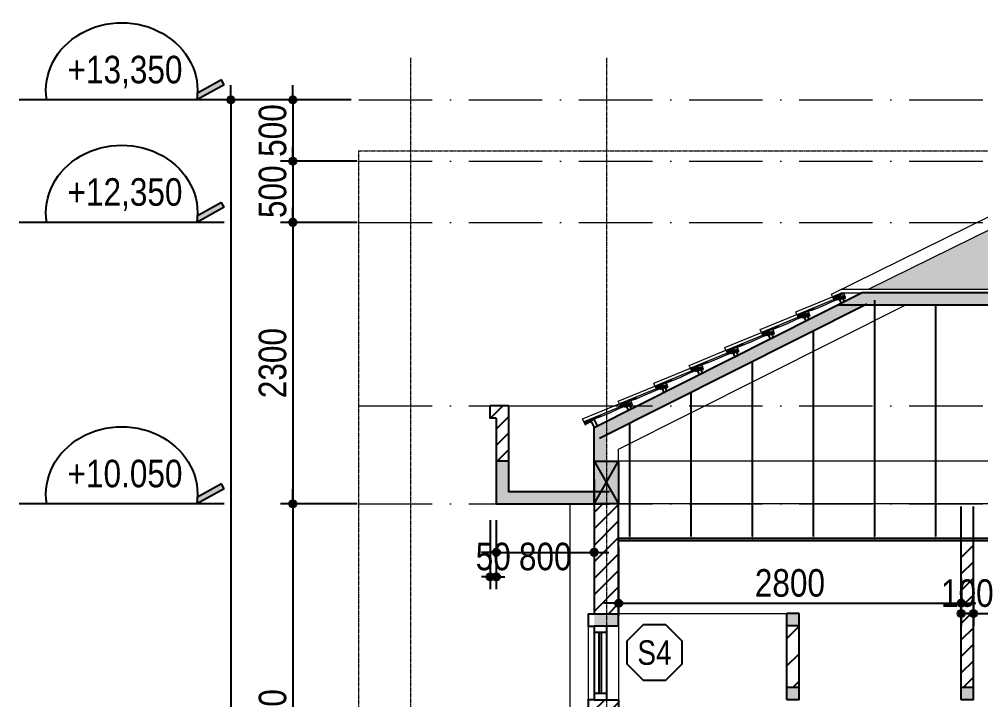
# Model space of a CAD drawing. Extents: x -79995 to 347433, y -157641 to 104789.
# Drawn here: x 33845 to 41705, y -86081 to -80522 of the extents above; entities that cross this region are included whole.
import ezdxf
from ezdxf.enums import TextEntityAlignment as Align

# ---------------------------------------------------------------- set-up
doc = ezdxf.new("R2010")
doc.units = 0
doc.linetypes.add('ACAD_ISO10W100', pattern=[18, 12, -3, 0, -3])
doc.layers.get('DEFPOINTS').update_dxf_attribs({"linetype": 'CONTINUOUS'})
for name, color, linetype in [('009', 251, 'CONTINUOUS'), ('daucat', 220, 'CONTINUOUS'), ('DIM', 1, 'CONTINUOUS'), ('DOOR', 20, 'CONTINUOUS'), ('HACH', 8, 'CONTINUOUS'), ('HATCHNGOI', 22, 'CONTINUOUS'), ('netthay', 2, 'CONTINUOUS'), ('TAGS', 60, 'CONTINUOUS'), ('TUONG', 131, 'CONTINUOUS')]:
    doc.layers.add(name, color=color, linetype=linetype)
doc.layers.add('NET-THAY', color=2, linetype='CONTINUOUS', lineweight=13)
doc.layers.add('TRUC', color=24, linetype='CONTINUOUS', lineweight=0)
doc.styles.add('HEL-CONDENSE', font='')
doc.styles.get("Standard").update_dxf_attribs({"font": '', "height": 25})
doc.styles.add('VNI-HELVE-CONDENSEN', font='')
doc.styles.get('HEL-CONDENSE').set_extended_font_data('VNI-Helve-Condense')
doc.styles.get('Standard').set_extended_font_data('VNI-Helve-Condense')
doc.styles.get('VNI-HELVE-CONDENSEN').set_extended_font_data('VNI-Helve-Condense')
doc.dimstyles.new('D100', dxfattribs={"dimtxt": 225, "dimasz": 1.2, "dimexe": 100, "dimexo": 0, "dimgap": 50, "dimtad": 1, "dimdec": 0, "dimzin": 13, "dimdsep": 46, "dimtxsty": 'HEL-CONDENSE', "dimblk": 'D50', "dimcen": 0, "dimclrd": 1, "dimclre": 1, "dimclrt": 7, "dimadec": 0, "dimazin": 0, "dimtfac": 1, "dimtdec": 0, "dimtmove": 0, "dimatfit": 3, "dimldrblk": 'D50', "dimfxl": 1, "dimtolj": 1, "dimtzin": 13, "dimarcsym": 0})
doc.dimstyles.get("Standard").update_dxf_attribs({"dimtxt": 0.18, "dimasz": 0.18, "dimexe": 0.18, "dimexo": 0.0625, "dimgap": 0.09, "dimtad": 0, "dimtih": 1, "dimtoh": 1, "dimdec": 4, "dimzin": 0, "dimdsep": 46, "dimtxsty": 'Standard', "dimcen": 0.09, "dimadec": 0, "dimazin": 0, "dimtfac": 1, "dimtdec": 4, "dimtofl": 0, "dimtmove": 0, "dimatfit": 3, "dimfxl": 1, "dimtolj": 1, "dimtzin": 0, "dimarcsym": 0})
pattern_1 = [(45, (-1260657.26, -300869.02), (-67.351921, 67.351921), [])]
pattern_2 = [(50, (-273694.05, -159675.198), (7.17260183, -0.62752135), [0.75, -8.25]), (355, (-273694.05, -159675.198), (-1.38751334, 7.52192134), [0.6, -6.6]), (100.4514, (-273693.452, -159675.25), (5.78509382, 6.89439542), [0.6374019, -7.01142112]), (46.1842, (-273694.05, -159673.198), (10.67241049, -1.65519014), [1.125, -12.375]), (96.6356, (-273693.161, -159673.336), (9.34662706, 9.7411787), [0.95610288, -10.51713]), (351.1842, (-273694.05, -159673.198), (9.34661945, 9.741186), [0.9, -9.9]), (21, (-273693.05, -159673.698), (5.96907052, -4.02618891), [0.75, -8.25]), (326, (-273693.05, -159673.698), (2.43315332, 7.25150045), [0.6, -6.6]), (71.4514, (-273692.5525, -159674.0334), (8.40222629, 3.22530497), [0.6374019, -7.01142112]), (37.5, (-273694.05, -159675.1978), (0.121598553, 3.328938538), [0, -6.52, 0, -6.7, 0, -6.625]), (7.5, (-273694.05, -159675.198), (2.630695374, 3.94411712), [0, -3.82, 0, -6.37, 0, -2.525]), (327.5, (-273696.28, -159675.1978), (5.338224362, -0.225548717), [0, -2.5, 0, -7.8, 0, -10.35]), (317.5, (-273697.28, -159675.198), (5.83186169, 1.00104982), [0, -3.25, 0, -5.18, 0, -7.35])]

# ---------------------------------------------------------------- blocks, each defined once
blk = doc.blocks.new('A$C281F37C7')
at = {"layer": 'NET-THAY'}
h = blk.add_hatch(dxfattribs=at)
h.set_pattern_fill('AR-CONC', color=8, style=0)
h.set_pattern_definition(pattern_2)
h.paths.add_polyline_path([(212.7, 140.4), (212.8, 140.6), (212.8, 140.9), (212.8, 141.2), (212.8, 142), (214, 142.8), (214.4, 143), (214.7, 143.2), (215.1, 143.3), (215.4, 143.4), (215.8, 143.4), (216.2, 143.3), (216.6, 143.3), (216.9, 143.2), (217.3, 143), (217.6, 142.8), (217.9, 142.6), (223, 136.8), (223.2, 136.6), (223.5, 136.4), (223.8, 136.2), (224.2, 136), (224.5, 135.9), (224.9, 135.8), (225.2, 135.8), (225.6, 135.8), (225.9, 135.8), (226.3, 135.9), (226.6, 136), (227, 136.2), (227.3, 136.4), (241, 146.5), (225.9, 166.9), (160.7, 118.8), (166.5, 111), (175.7, 117.8), (176.5, 118.4), (183.1, 115.9), (183.3, 115.8), (183.6, 115.8), (183.9, 115.8), (184.1, 115.9), (184.4, 116), (184.6, 116.2), (199.5, 128.9), (199.5, 129), (199.5, 129), (202.2, 131.3), (202.2, 131.3), (209.8, 137.8), (209.8, 137.8), (212.3, 140), (212.4, 140.1), (212.4, 140.1), (212.5, 140.2)])
h = blk.add_hatch(dxfattribs=at)
h.set_pattern_fill('AR-CONC', color=8, style=0)
h.set_pattern_definition(pattern_2)
h.paths.add_polyline_path([(135.5, 88.1), (166.5, 111), (160.7, 118.8), (6.9, 5.3), (18.4, -2), (75.7, 40.3)])
h = blk.add_hatch(dxfattribs=at)
h.set_pattern_fill('AR-CONC', color=8, style=0)
h.set_pattern_definition(pattern_2)
h.paths.add_polyline_path([(11.4, -7.2), (18.4, -2), (6.9, 5.3), (-112, -82.5), (-96.9, -102.9), (-89.3, -97.3), (-89, -97.1), (-88.7, -96.8), (-88.5, -96.5), (-88.3, -96.2), (-88.2, -95.9), (-88.1, -95.5), (-88, -95.2), (-87.2, -89.1), (-87.2, -88.8), (-87.1, -88.4), (-87, -88.1), (-86.8, -87.7), (-86.6, -87.4), (-86.4, -87.1), (-86.1, -86.9), (-85.8, -86.7), (-85.5, -86.5), (-85.1, -86.3), (-84.8, -86.2), (-84.4, -86.2), (-84.1, -86.1), (-83.7, -86.2), (-83.3, -86.2), (-77.8, -87.2), (-77.5, -87.2), (-77.1, -87.2), (-76.8, -87.2), (-76.4, -87.1), (-76.1, -87), (-75.8, -86.8), (-75.5, -86.6), (-75.2, -86.4), (-74.9, -86.1), (-74.7, -85.8), (-74.5, -85.5), (-74.4, -85.2), (-74.3, -84.8), (-74.2, -84.5), (-73.3, -78.6), (-73.2, -78.3), (-73.1, -77.9), (-73, -77.6), (-72.8, -77.3), (-72.6, -77), (-72.3, -76.7), (-72, -76.5), (-71.7, -76.3), (-71.4, -76.2), (-71.1, -76), (-70.7, -75.9), (-70.4, -75.9), (-70, -75.9), (-69.7, -75.9), (-63.8, -76.8), (-63.4, -76.8), (-63.1, -76.8), (-62.7, -76.8), (-62.3, -76.7), (-62, -76.6), (-61.7, -76.4), (-61.4, -76.2), (-61.1, -75.9), (-60.8, -75.7), (-60.6, -75.4), (-60.4, -75), (-60.3, -74.7), (-60.2, -74.3), (-60.1, -74), (-60.1, -73.6), (-60.1, -73.2), (-60.2, -72.9), (-60.9, -70.2), (-61, -69.5), (-61.1, -68.8), (-61.2, -68.1), (-61.2, -67.4), (-61.2, -66.7), (-61.2, -66), (-61.1, -65.3), (-60.9, -64.6), (-60.8, -63.9), (-60.6, -63.2), (-60.3, -62.5), (-60.1, -61.9), (-59.7, -61.3), (-59.4, -60.6), (-59, -60), (-57.7, -58.4), (-57.2, -57.9), (-56.6, -57.4), (-56.1, -57), (-50.4, -52.8), (-50.1, -52.5), (-49.8, -52.3), (-49.6, -51.9), (-49.4, -51.6), (-49.3, -51.2), (-49.2, -50.8), (-49, -49.1), (-48.9, -48.7), (-48.7, -48.3), (-48.6, -48), (-48.3, -47.7), (-48.1, -47.4), (-47.8, -47.1), (-34.7, -37.5)])
blk.add_line((217.4, 178.4), (225.9, 166.9), dxfattribs=at)
blk.add_lwpolyline([(-74.9, -86.1), (-74.7, -85.8), (-74.5, -85.5), (-74.4, -85.2), (-74.3, -84.8), (-74.2, -84.5), (-73.3, -78.6), (-73.2, -78.3), (-73.1, -77.9), (-73, -77.6), (-72.8, -77.3), (-72.6, -77), (-72.3, -76.7), (-72, -76.5), (-71.7, -76.3), (-71.4, -76.2), (-71.1, -76), (-70.7, -75.9), (-70.4, -75.9), (-70, -75.9), (-69.7, -75.9), (-63.8, -76.8), (-63.4, -76.8), (-63.1, -76.8), (-62.7, -76.8), (-62.3, -76.7), (-62, -76.6), (-61.7, -76.4), (-61.4, -76.2), (-61.1, -75.9), (-60.8, -75.7), (-60.6, -75.4), (-60.4, -75), (-60.3, -74.7), (-60.2, -74.3), (-60.1, -74), (-60.1, -73.6), (-60.1, -73.2), (-60.2, -72.9), (-60.9, -70.2), (-61, -69.5), (-61.1, -68.8), (-61.2, -68.1), (-61.2, -67.4), (-61.2, -66.7), (-61.2, -66), (-61.1, -65.3), (-60.9, -64.6), (-60.8, -63.9), (-60.6, -63.2), (-60.3, -62.5), (-60.1, -61.9), (-59.7, -61.3), (-59.4, -60.6), (-59, -60), (-57.7, -58.4), (-57.2, -57.9), (-56.6, -57.4), (-56.1, -57), (-50.4, -52.8), (-50.1, -52.5), (-49.8, -52.3), (-49.6, -51.9), (-49.4, -51.6), (-49.3, -51.2), (-49.2, -50.8), (-49, -49.1), (-48.9, -48.7), (-48.7, -48.3), (-48.6, -48), (-48.3, -47.7), (-48.1, -47.4), (-47.8, -47.1), (-34.7, -37.5), (11.4, -7.2), (75.7, 40.3), (135.5, 88.1), (175.7, 117.8), (176.5, 118.4), (183.1, 115.9), (183.3, 115.8), (183.6, 115.8), (183.9, 115.8), (184.1, 115.9), (184.4, 116), (184.6, 116.2), (212.3, 140), (212.5, 140.2), (212.7, 140.4), (212.8, 140.6), (212.8, 140.9), (212.8, 141.2), (212.8, 142), (214, 142.8), (214.4, 143), (214.7, 143.2), (215.1, 143.3), (215.4, 143.4), (215.8, 143.4), (216.2, 143.3), (216.6, 143.3), (216.9, 143.2), (217.3, 143), (217.6, 142.8), (217.9, 142.6), (223, 136.8), (223.2, 136.6), (223.5, 136.4), (223.8, 136.2), (224.2, 136), (224.5, 135.9), (224.9, 135.8), (225.2, 135.8), (225.6, 135.8), (225.9, 135.8), (226.3, 135.9), (226.6, 136), (227, 136.2), (227.3, 136.4), (241, 146.5), (225.9, 166.9), (-112, -82.5), (-96.9, -102.9), (-89.3, -97.3), (-89, -97.1), (-88.7, -96.8), (-88.5, -96.5), (-88.3, -96.2), (-88.2, -95.9), (-88.1, -95.5), (-88, -95.2), (-87.2, -89.1), (-87.2, -88.8), (-87.1, -88.4), (-87, -88.1), (-86.8, -87.7), (-86.6, -87.4), (-86.4, -87.1), (-86.1, -86.9), (-85.8, -86.7), (-85.5, -86.5), (-85.1, -86.3), (-84.8, -86.2), (-84.4, -86.2), (-84.1, -86.1), (-83.7, -86.2), (-83.3, -86.2), (-77.8, -87.2), (-77.5, -87.2), (-77.1, -87.2), (-76.8, -87.2), (-76.4, -87.1), (-76.1, -87), (-75.8, -86.8), (-75.5, -86.6), (-75.2, -86.4)], close=True, dxfattribs=at)
blk.add_lwpolyline([(-112, -82.5), (-127.1, -62.1), (133.6, 130.4)], dxfattribs=at)
blk = doc.blocks.new('D50')
at = {"layer": 'DIM'}
blk.add_hatch(color=256, dxfattribs=at).paths.add_polyline_path([(25, 0, 1), (-25, 0, 1)])
blk.add_line((25, 0), (100, 0), dxfattribs=at)
blk.add_circle((0, 0), 25, dxfattribs=at)
blk = doc.blocks.new('*D1051')
at = {"layer": 'DEFPOINTS', "color": 0, "transparency": 16777216}
for p in [(36606.6, -81680.7), (36082.1, -82180.7), (36606.6, -82180.7)]:
    blk.add_point(p, dxfattribs=at)
at = {"layer": 'DIM', "color": 1, "lineweight": -2, "transparency": 16777216}
for p, q in [((36606.6, -81680.7), (35982.1, -81680.7)), ((36082.1, -81681.9), (36082.1, -82179.5)), ((36606.6, -82180.7), (35982.1, -82180.7))]:
    blk.add_line(p, q, dxfattribs=at)
at = {"layer": 'DIM', "color": 1, "lineweight": -2, "transparency": 16777216, "xscale": 1.199999999999999, "yscale": 1.199999999999999, "zscale": 1.199999999999999}
for p, rotation in [((36082.1, -81680.7), 90), ((36082.1, -82180.7), 270)]:
    blk.add_blockref('D50', p, dxfattribs=dict(at, rotation=rotation))
at = {"layer": 'DIM', "color": 7, "transparency": 16777216, "insert": (35917.2, -81930.7), "char_height": 225, "attachment_point": 5, "rotation": 90, "style": 'HEL-CONDENSE'}
blk.add_mtext('\\A1;500', dxfattribs=at)
blk = doc.blocks.new('*D1052')
at = {"layer": 'DEFPOINTS', "color": 0, "transparency": 16777216}
for p in [(36606.6, -82180.7), (36082.1, -84480.7), (36606.6, -84480.7)]:
    blk.add_point(p, dxfattribs=at)
at = {"layer": 'DIM', "color": 1, "lineweight": -2, "transparency": 16777216}
for p, q in [((36606.6, -82180.7), (35982.1, -82180.7)), ((36082.1, -82181.9), (36082.1, -84479.5)), ((36606.6, -84480.7), (35982.1, -84480.7))]:
    blk.add_line(p, q, dxfattribs=at)
at = {"layer": 'DIM', "color": 1, "lineweight": -2, "transparency": 16777216, "xscale": 1.199999999999999, "yscale": 1.199999999999999, "zscale": 1.199999999999999}
for p, rotation in [((36082.1, -82180.7), 90), ((36082.1, -84480.7), 270)]:
    blk.add_blockref('D50', p, dxfattribs=dict(at, rotation=rotation))
at = {"layer": 'DIM', "color": 7, "transparency": 16777216, "insert": (35917.2, -83330.7), "char_height": 225, "attachment_point": 5, "rotation": 90, "style": 'HEL-CONDENSE'}
blk.add_mtext('\\A1;2300', dxfattribs=at)
blk = doc.blocks.new('*D1053')
at = {"layer": 'DEFPOINTS', "color": 0, "transparency": 16777216}
for p in [(36606.6, -84480.7), (36082.1, -88080.7), (36606.6, -88080.7)]:
    blk.add_point(p, dxfattribs=at)
at = {"layer": 'DIM', "color": 1, "lineweight": -2, "transparency": 16777216}
for p, q in [((36606.6, -84480.7), (35982.1, -84480.7)), ((36082.1, -84481.9), (36082.1, -88079.5)), ((36606.6, -88080.7), (35982.1, -88080.7))]:
    blk.add_line(p, q, dxfattribs=at)
at = {"layer": 'DIM', "color": 1, "lineweight": -2, "transparency": 16777216, "xscale": 1.199999999999999, "yscale": 1.199999999999999, "zscale": 1.199999999999999}
for p, rotation in [((36082.1, -84480.7), 90), ((36082.1, -88080.7), 270)]:
    blk.add_blockref('D50', p, dxfattribs=dict(at, rotation=rotation))
at = {"layer": 'DIM', "color": 7, "transparency": 16777216, "insert": (35917.2, -86280.7), "char_height": 225, "attachment_point": 5, "rotation": 90, "style": 'HEL-CONDENSE'}
blk.add_mtext('\\A1;3600', dxfattribs=at)
blk = doc.blocks.new('*D1057')
at = {"layer": 'DEFPOINTS', "color": 0, "transparency": 16777216}
for p in [(35982.1, -81180.7), (35575.1, -94530.7), (35982.1, -94530.7)]:
    blk.add_point(p, dxfattribs=at)
at = {"layer": 'DIM', "color": 1, "lineweight": -2, "transparency": 16777216}
for p, q in [((35982.1, -81180.7), (35475.1, -81180.7)), ((35575.1, -81181.9), (35575.1, -94529.5)), ((35982.1, -94530.7), (35475.1, -94530.7))]:
    blk.add_line(p, q, dxfattribs=at)
at = {"layer": 'DIM', "color": 1, "lineweight": -2, "transparency": 16777216, "xscale": 1.199999999999999, "yscale": 1.199999999999999, "zscale": 1.199999999999999}
for p, rotation in [((35575.1, -81180.7), 90), ((35575.1, -94530.7), 270)]:
    blk.add_blockref('D50', p, dxfattribs=dict(at, rotation=rotation))
at = {"layer": 'DIM', "color": 7, "transparency": 16777216, "insert": (35410.2, -87686.9), "char_height": 225, "attachment_point": 5, "rotation": 90, "style": 'HEL-CONDENSE'}
blk.add_mtext('\\A1;13350', dxfattribs=at)
blk = doc.blocks.new('CAODO')
at = {"layer": 'TAGS', "linetype": 'Continuous'}
h = blk.add_hatch(color=256, dxfattribs=at)
edge = h.paths.add_edge_path()
edge.add_line((-906.9, 181.5), (-931, 137.7))
edge.add_line((-931, 137.7), (-681, 0))
edge.add_ellipse((0, 87.1), major_axis=(688, 0), ratio=0.890858, start_angle=182.47792, end_angle=188.16658, ccw=False)
edge.add_line((-687.4, 60.6), (-906.9, 181.5))
for p, q in [((-931, 137.7), (-906.9, 181.5)), ((-906.9, 181.5), (-687.4, 60.6)), ((-931, 137.7), (-681, 0)), ((-931, 0), (931, 0))]:
    blk.add_line(p, q, dxfattribs=at)
blk.add_ellipse((0, 87.1), major_axis=(688, 0), ratio=0.890858, start_param=-0.142534, end_param=3.284126, dxfattribs=at)
at = {"layer": 'TAGS', "linetype": 'Continuous', "style": 'VNI-HELVE-CONDENSEN'}
blk.add_attdef('0.000', text='', height=250, dxfattribs=at).set_placement((0.2, 232.3), align=Align.MIDDLE_CENTER)
blk = doc.blocks.new('*D1058')
at = {"layer": 'DEFPOINTS', "color": 0, "transparency": 16777216}
for p in [(36559.5, -81180.7), (36082.1, -81680.7), (36559.5, -81680.7)]:
    blk.add_point(p, dxfattribs=at)
at = {"layer": 'DIM', "color": 1, "lineweight": -2, "transparency": 16777216}
for p, q in [((36559.5, -81180.7), (35982.1, -81180.7)), ((36082.1, -81181.9), (36082.1, -81679.5)), ((36559.5, -81680.7), (35982.1, -81680.7))]:
    blk.add_line(p, q, dxfattribs=at)
at = {"layer": 'DIM', "color": 1, "lineweight": -2, "transparency": 16777216, "xscale": 1.199999999999999, "yscale": 1.199999999999999, "zscale": 1.199999999999999}
for p, rotation in [((36082.1, -81180.7), 90), ((36082.1, -81680.7), 270)]:
    blk.add_blockref('D50', p, dxfattribs=dict(at, rotation=rotation))
at = {"layer": 'DIM', "color": 7, "transparency": 16777216, "insert": (35917.2, -81430.7), "char_height": 225, "attachment_point": 5, "rotation": 90, "style": 'HEL-CONDENSE'}
blk.add_mtext('\\A1;500', dxfattribs=at)
blk = doc.blocks.new('KH-CUADI')
at = {"layer": 'TAGS'}
blk.add_lwpolyline([(-124, 300), (-300, 124), (-300, -124), (-124, -300), (124, -300), (300, -124), (300, 124), (124, 300)], close=True, dxfattribs=at)
at = {"layer": 'TAGS', "style": 'VNI-HELVE-CONDENSEN'}
blk.add_attdef('D', text='', height=300, dxfattribs=at).set_placement((0, 0), align=Align.MIDDLE)
blk = doc.blocks.new('*D1081')
at = {"layer": 'DEFPOINTS', "color": 0, "linetype": 'Continuous', "transparency": 16777216}
for p in [(37745, -84613.7), (38545, -84704.7), (38545, -84876.7)]:
    blk.add_point(p, dxfattribs=at)
at = {"layer": 'DIM', "color": 1, "linetype": 'Continuous', "lineweight": -2, "transparency": 16777216}
for p, q in [((37745, -84613.7), (37745, -84976.7)), ((38545, -84704.7), (38545, -84976.7)), ((37746.2, -84876.7), (38543.8, -84876.7))]:
    blk.add_line(p, q, dxfattribs=at)
at = {"layer": 'DIM', "color": 1, "linetype": 'Continuous', "lineweight": -2, "transparency": 16777216, "xscale": 1.199999999999999, "yscale": 1.199999999999999, "zscale": 1.199999999999999, "rotation": 180}
blk.add_blockref('D50', (37745, -84876.7), dxfattribs=at)
at = {"layer": 'DIM', "color": 1, "linetype": 'Continuous', "lineweight": -2, "transparency": 16777216, "xscale": 1.199999999999999, "yscale": 1.199999999999999, "zscale": 1.199999999999999}
blk.add_blockref('D50', (38545, -84876.7), dxfattribs=at)
at = {"layer": 'DIM', "color": 7, "linetype": 'Continuous', "transparency": 16777216, "insert": (38145, -84911.8), "char_height": 225, "attachment_point": 5, "style": 'HEL-CONDENSE'}
blk.add_mtext('\\A1;800', dxfattribs=at)
blk = doc.blocks.new('*D1082')
at = {"layer": 'DEFPOINTS', "color": 0, "linetype": 'Continuous', "transparency": 16777216}
for p in [(38745, -84828.3), (41545, -85084), (41545, -85292.5)]:
    blk.add_point(p, dxfattribs=at)
at = {"layer": 'DIM', "color": 1, "linetype": 'Continuous', "lineweight": -2, "transparency": 16777216}
for p, q in [((38745, -84828.3), (38745, -85392.5)), ((41545, -85084), (41545, -85392.5)), ((38746.2, -85292.5), (41543.8, -85292.5))]:
    blk.add_line(p, q, dxfattribs=at)
at = {"layer": 'DIM', "color": 1, "linetype": 'Continuous', "lineweight": -2, "transparency": 16777216, "xscale": 1.199999999999999, "yscale": 1.199999999999999, "zscale": 1.199999999999999, "rotation": 180}
blk.add_blockref('D50', (38745, -85292.5), dxfattribs=at)
at = {"layer": 'DIM', "color": 1, "linetype": 'Continuous', "lineweight": -2, "transparency": 16777216, "xscale": 1.199999999999999, "yscale": 1.199999999999999, "zscale": 1.199999999999999}
blk.add_blockref('D50', (41545, -85292.5), dxfattribs=at)
at = {"layer": 'DIM', "color": 7, "linetype": 'Continuous', "transparency": 16777216, "insert": (40145, -85127.6), "char_height": 225, "attachment_point": 5, "style": 'HEL-CONDENSE'}
blk.add_mtext('\\A1;2800', dxfattribs=at)
blk = doc.blocks.new('*D1083')
at = {"layer": 'DEFPOINTS', "color": 0, "linetype": 'Continuous', "transparency": 16777216}
for p in [(37695, -84613.6), (37745, -84613.7), (37745, -85076.7)]:
    blk.add_point(p, dxfattribs=at)
at = {"layer": 'DIM', "color": 1, "linetype": 'Continuous', "lineweight": -2, "transparency": 16777216}
for p, q in [((37695, -84613.6), (37695, -85176.7)), ((37745, -84613.7), (37745, -85176.7)), ((37693.8, -85076.7), (37692.6, -85076.7)), ((37695, -85076.7), (37745, -85076.7)), ((37746.2, -85076.7), (37747.4, -85076.7))]:
    blk.add_line(p, q, dxfattribs=at)
at = {"layer": 'DIM', "color": 1, "linetype": 'Continuous', "lineweight": -2, "transparency": 16777216, "xscale": 1.199999999999999, "yscale": 1.199999999999999, "zscale": 1.199999999999999, "rotation": 180}
blk.add_blockref('D50', (37745, -85076.7), dxfattribs=at)
at = {"layer": 'DIM', "color": 1, "linetype": 'Continuous', "lineweight": -2, "transparency": 16777216, "xscale": 1.199999999999999, "yscale": 1.199999999999999, "zscale": 1.199999999999999}
blk.add_blockref('D50', (37695, -85076.7), dxfattribs=at)
at = {"layer": 'DIM', "color": 7, "linetype": 'Continuous', "transparency": 16777216, "insert": (37720, -84911.8), "char_height": 225, "attachment_point": 5, "style": 'HEL-CONDENSE'}
blk.add_mtext('\\A1;50', dxfattribs=at)
blk = doc.blocks.new('*D1088')
at = {"layer": 'DEFPOINTS', "color": 0, "linetype": 'Continuous', "transparency": 16777216}
for p in [(41545, -85222.3), (41645, -85222.3), (41645, -85375.9)]:
    blk.add_point(p, dxfattribs=at)
at = {"layer": 'DIM', "color": 1, "linetype": 'Continuous', "lineweight": -2, "transparency": 16777216}
for p, q in [((41545, -85222.3), (41545, -85475.9)), ((41645, -85222.3), (41645, -85475.9)), ((41543.8, -85375.9), (41542.6, -85375.9)), ((41545, -85375.9), (41645, -85375.9)), ((41646.2, -85375.9), (41647.4, -85375.9))]:
    blk.add_line(p, q, dxfattribs=at)
at = {"layer": 'DIM', "color": 1, "linetype": 'Continuous', "lineweight": -2, "transparency": 16777216, "xscale": 1.199999999999999, "yscale": 1.199999999999999, "zscale": 1.199999999999999}
blk.add_blockref('D50', (41545, -85375.9), dxfattribs=at)
at = {"layer": 'DIM', "color": 1, "linetype": 'Continuous', "lineweight": -2, "transparency": 16777216, "xscale": 1.199999999999999, "yscale": 1.199999999999999, "zscale": 1.199999999999999, "rotation": 180}
blk.add_blockref('D50', (41645, -85375.9), dxfattribs=at)
at = {"layer": 'DIM', "color": 7, "linetype": 'Continuous', "transparency": 16777216, "insert": (41595, -85211), "char_height": 225, "attachment_point": 5, "style": 'HEL-CONDENSE'}
blk.add_mtext('\\A1;100', dxfattribs=at)
blk = doc.blocks.new('*D1089')
at = {"layer": 'DEFPOINTS', "color": 0, "linetype": 'Continuous', "transparency": 16777216}
for p in [(41645, -85222.3), (42745, -85375.9), (42745, -85533.7)]:
    blk.add_point(p, dxfattribs=at)
at = {"layer": 'DIM', "color": 1, "linetype": 'Continuous', "lineweight": -2, "transparency": 16777216}
for p, q in [((41645, -85222.3), (41645, -85475.9)), ((42745, -85533.7), (42745, -85275.9)), ((41646.2, -85375.9), (42743.8, -85375.9))]:
    blk.add_line(p, q, dxfattribs=at)
at = {"layer": 'DIM', "color": 1, "linetype": 'Continuous', "lineweight": -2, "transparency": 16777216, "xscale": 1.199999999999999, "yscale": 1.199999999999999, "zscale": 1.199999999999999, "rotation": 180}
blk.add_blockref('D50', (41645, -85375.9), dxfattribs=at)
at = {"layer": 'DIM', "color": 1, "linetype": 'Continuous', "lineweight": -2, "transparency": 16777216, "xscale": 1.199999999999999, "yscale": 1.199999999999999, "zscale": 1.199999999999999}
blk.add_blockref('D50', (42745, -85375.9), dxfattribs=at)
at = {"layer": 'DIM', "color": 7, "linetype": 'Continuous', "transparency": 16777216, "insert": (42195, -85211), "char_height": 225, "attachment_point": 5, "style": 'HEL-CONDENSE'}
blk.add_mtext('\\A1;1100', dxfattribs=at)

msp = doc.modelspace()

# ---------------------------------------------------------------- hatches: boundary and pattern name
at = {"layer": '009'}
h = msp.add_hatch(dxfattribs=at)
h.set_pattern_fill('ANSI31', color=256, scale=30, style=0)
h.set_pattern_definition(pattern_1)
h.paths.add_polyline_path([(37844.966, -83680.733), (37694.966, -83680.733), (37694.966, -83780.733), (37744.966, -83780.733), (37744.966, -84130.733), (37844.966, -84130.733)])
h = msp.add_hatch(dxfattribs=at)
h.set_pattern_fill('ANSI31', color=256, scale=30, style=0)
h.set_pattern_definition(pattern_1)
h.paths.add_polyline_path([(38644.966, -84480.733), (38544.966, -84480.733), (38544.966, -85380.733), (38644.966, -85380.733)])
h.paths.add_polyline_path([(38744.966, -84480.733), (38644.966, -84480.733), (38644.966, -85380.733), (38744.966, -85380.733)])
h = msp.add_hatch(dxfattribs=at)
h.set_pattern_fill('ANSI31', color=256, scale=30, style=0)
h.set_pattern_definition(pattern_1)
h.paths.add_polyline_path([(44644.966, -84780.733), (44544.966, -84780.733), (44544.966, -87880.733), (44644.966, -87880.733)])
h.paths.add_polyline_path([(44644.966, -88255.733), (44544.966, -88430.733), (44544.966, -91480.733), (44644.966, -91480.733)])
h.paths.add_polyline_path([(41644.966, -88180.733), (41544.966, -88180.733), (41544.966, -89580.733), (41644.966, -89580.733)])
h.paths.add_polyline_path([(38644.966, -89680.733), (38544.966, -89680.733), (38494.966, -89680.733), (38494.966, -89780.733), (38544.966, -89780.733), (38544.966, -91680.733), (38644.966, -91680.733)])
h.paths.add_polyline_path([(38744.966, -89680.733), (38644.966, -89680.733), (38644.966, -91680.733), (38744.966, -91680.733), (38744.966, -90320.733)])
h.paths.add_polyline_path([(38644.966, -88255.733), (38544.966, -88430.733), (38544.966, -88980.733), (38644.966, -88980.733)])
h.paths.add_polyline_path([(38744.966, -88430.733), (38644.966, -88255.733), (38644.966, -88980.733), (38744.966, -88980.733)])
h.paths.add_polyline_path([(38644.966, -86080.733), (38544.966, -86080.733), (38494.966, -86080.733), (38494.966, -86180.733), (38544.966, -86180.733), (38544.966, -88080.733), (38644.966, -88080.733)])
h.paths.add_polyline_path([(38744.966, -86080.733), (38644.966, -86080.733), (38644.966, -88080.733), (38744.966, -88080.733)])
h.paths.add_polyline_path([(41644.966, -84780.733), (41544.966, -84780.733), (41544.966, -85980.733), (41644.966, -85980.733)])
h.paths.add_polyline_path([(44329.616, -84797.718), (44860.316, -84797.718), (44860.316, -85140.018), (44329.616, -85140.018)], flags=9)
h.paths.add_polyline_path([(44123.916, -85039.806), (44666.016, -85039.806), (44666.016, -85382.106), (44123.916, -85382.106)], flags=9)
h.paths.add_polyline_path([(44175.116, -89158.062), (44714.816, -89158.062), (44714.816, -89500.362), (44175.116, -89500.362)], flags=9)
h.paths.add_polyline_path([(41329.616, -85039.806), (41860.316, -85039.806), (41860.316, -85382.106), (41329.616, -85382.106)], flags=9)
h = msp.add_hatch(dxfattribs=at)
h.set_pattern_fill('ANSI31', color=256, scale=50, style=0)
h.set_pattern_definition([(45, (-1260657.26, -300869.02), (-112.253202, 112.253202), [])])
h.paths.add_polyline_path([(40219.966, -85475.856), (40119.966, -85475.856), (40119.966, -85980.733), (40219.966, -85980.733)])
at = {"layer": 'HATCHNGOI'}
h = msp.add_hatch(dxfattribs=at)
h.set_pattern_fill('AR-RSHKE', color=34, scale=15, angle=180, style=0)
h.set_pattern_definition([(180, (-997771.1, 269603.17), (-382.5, -180), [90, -75, 105, -45, 135, -60]), (180, (-997861.1, 269595.67), (-382.5, -180), [75, -285, 60, -90]), (180, (-998041.1, 269614.42), (-382.5, -180), [45, -465]), (270, (-997771.1, 269603.17), (127.5, -180), [172.5, -547.5]), (270, (-997861.1, 269603.17), (127.5, -180), [168.75, -551.25]), (270, (-997936.1, 269603.17), (127.5, -180), [157.5, -562.5]), (270, (-998041.1, 269614.42), (127.5, -180), [172.5, -547.5]), (270, (-998086.1, 269614.42), (127.5, -180), [172.5, -547.5]), (270, (-998221.1, 269603.17), (127.5, -180), [165, -555])])
h.paths.add_polyline_path([(42644.966, -82180.733), (41902.762, -82180.733), (40790.94, -82727.606), (42644.966, -82727.606)])
h.paths.add_polyline_path([(42644.966, -81815.665), (41902.762, -82180.733), (42644.966, -82180.733)])
h.paths.add_polyline_path([(44644.966, -81801.536), (44399.368, -81680.733), (42919.289, -81680.733), (42644.966, -81815.665), (42644.966, -82180.733), (44644.966, -82180.733)])
h.paths.add_polyline_path([(43659.329, -81316.729), (42919.289, -81680.733), (44399.368, -81680.733)])
h.paths.add_polyline_path([(44644.966, -82180.733), (42644.966, -82180.733), (42644.966, -82727.606), (44644.966, -82727.606)])
h.paths.add_polyline_path([(44644.966, -81801.536), (44644.966, -82180.733), (45415.895, -82180.733)])
h.paths.add_polyline_path([(48644.966, -82280.733), (45619.2, -82280.733), (45415.895, -82180.733), (44644.966, -82180.733), (44644.966, -82727.606), (48644.966, -82727.606)])
h.paths.add_polyline_path([(49610.89, -82280.733), (48644.966, -82280.733), (48644.966, -82727.606), (50500.276, -82727.606)])
at = {"layer": 'NET-THAY'}
h = msp.add_hatch(dxfattribs=at)
h.set_pattern_fill('AR-CONC', color=8, angle=-14.0771722, style=0)
h.set_pattern_definition([(35.9228278, (-263690.3953, -171046.022), (6.80457029, -2.35325798), [0.75, -8.25]), (340.9228278, (-263690.395, -171046.022), (0.48370129, 7.6335134), [0.6, -6.6]), (86.3742278, (-263689.828, -171046.218), (7.28827564, 5.2802497), [0.6374019, -7.01142112]), (32.107028, (-263689.909, -171044.082), (9.94931778, -4.20131832), [1.125, -12.375]), (82.558428, (-263689.08, -171044.432), (11.4352715, 7.1752746), [0.95610288, -10.51713]), (337.107028, (-263689.909, -171044.082), (11.4352659, 7.1752835), [0.9, -9.9]), (6.9228278, (-263689.0605, -171044.81), (4.81052917, -5.35712694), [0.75, -8.25]), (311.9228278, (-263689.0605, -171044.81), (4.12385541, 6.44191822), [0.6, -6.6]), (57.3742278, (-263688.6596, -171045.257), (8.93438536, 1.0847843), [0.6374019, -7.01142112]), (23.4228278, (-263690.3953, -171046.022), (0.927639804, 3.199390941), [0, -6.52, 0, -6.7, 0, -6.625]), (353.4228278, (-263690.3953, -171046.022), (3.511014947, 3.18581105), [0, -3.82, 0, -6.37, 0, -2.525]), (313.4228278, (-263692.5583, -171045.4796), (5.12305225, -1.517183968), [0, -2.5, 0, -7.8, 0, -10.35]), (303.4228278, (-263693.5283, -171045.2363), (5.900208975, -0.447488114), [0, -3.25, 0, -5.18, 0, -7.35])])
h.paths.add_polyline_path([(40597.927, -82757.606), (40569.586, -82757.606), (40493.196, -82789.026), (40502.858, -82812.517), (40511.672, -82808.892), (40511.997, -82808.736), (40512.303, -82808.544), (40512.586, -82808.319), (40512.842, -82808.063), (40513.066, -82807.78), (40513.258, -82807.474), (40513.414, -82807.148), (40515.633, -82801.466), (40515.768, -82801.124), (40515.94, -82800.8), (40516.149, -82800.498), (40516.391, -82800.222), (40516.663, -82799.976), (40516.961, -82799.762), (40517.282, -82799.583), (40517.621, -82799.443), (40517.974, -82799.342), (40518.337, -82799.283), (40518.703, -82799.265), (40519.07, -82799.29), (40519.431, -82799.356), (40519.782, -82799.463), (40520.118, -82799.61), (40525.208, -82801.87), (40525.546, -82801.991), (40525.897, -82802.073), (40526.254, -82802.115), (40526.613, -82802.116), (40526.971, -82802.078), (40527.322, -82801.999), (40527.662, -82801.882), (40527.987, -82801.727), (40528.292, -82801.537), (40528.574, -82801.314), (40528.829, -82801.06), (40529.054, -82800.78), (40529.246, -82800.476), (40529.403, -82800.152), (40531.692, -82794.664), (40531.848, -82794.341), (40532.04, -82794.038), (40532.264, -82793.758), (40532.519, -82793.505), (40532.8, -82793.282), (40533.104, -82793.091), (40533.428, -82792.936), (40533.767, -82792.819), (40534.117, -82792.74), (40534.474, -82792.7), (40534.833, -82792.701), (40535.189, -82792.742), (40535.539, -82792.823), (40535.877, -82792.943), (40541.365, -82795.232), (40541.713, -82795.355), (40542.073, -82795.436), (40542.439, -82795.475), (40542.808, -82795.472), (40543.174, -82795.427), (40543.533, -82795.339), (40543.879, -82795.211), (40544.208, -82795.044), (40544.515, -82794.841), (40544.797, -82794.603), (40545.05, -82794.334), (40545.27, -82794.038), (40545.455, -82793.719), (40545.602, -82793.38), (40545.708, -82793.027), (40545.774, -82792.664), (40545.797, -82792.296), (40545.812, -82789.558), (40545.835, -82788.848), (40545.899, -82788.14), (40546.002, -82787.437), (40546.144, -82786.741), (40546.324, -82786.053), (40546.543, -82785.377), (40546.8, -82784.714), (40547.093, -82784.067), (40547.422, -82783.437), (40547.785, -82782.826), (40548.182, -82782.237), (40548.612, -82781.671), (40549.072, -82781.13), (40549.562, -82780.615), (40550.08, -82780.128), (40551.786, -82778.853), (40552.399, -82778.494), (40553.031, -82778.169), (40553.681, -82777.881), (40560.191, -82775.203), (40560.544, -82775.03), (40560.871, -82774.813), (40561.166, -82774.555), (40561.426, -82774.26), (40561.645, -82773.935), (40561.819, -82773.583), (40562.496, -82771.961), (40562.67, -82771.61), (40562.889, -82771.284), (40563.148, -82770.99), (40563.444, -82770.732), (40563.771, -82770.514), (40564.123, -82770.342), (40579.195, -82764.142)])
at = {"layer": 'TUONG'}
h = msp.add_hatch(color=4, dxfattribs=at)
h.paths.add_polyline_path([(40952.683, -82757.606), (40729.948, -82757.606), (38892.701, -83680.733), (39115.435, -83680.733)])
h.paths.add_polyline_path([(39115.435, -83680.733), (38669.966, -83904.56), (38669.966, -83792.646), (38892.701, -83680.733)])
h.paths.add_polyline_path([(38644.966, -84130.733), (38644.966, -83917.121), (38669.966, -83904.56), (38669.966, -83792.646), (38544.966, -83855.453), (38544.966, -84130.733)])
h = msp.add_hatch(color=4, dxfattribs=at)
h.paths.add_polyline_path([(42644.966, -82757.606), (40729.948, -82757.606), (40530.924, -82857.606), (42644.966, -82857.606)])
h.paths.add_polyline_path([(44644.966, -82757.606), (42644.966, -82757.606), (42644.966, -82857.606), (44644.966, -82857.606)])
h.paths.add_polyline_path([(46362.944, -82757.606), (44644.966, -82757.606), (44644.966, -82857.606), (46489.966, -82857.606), (46489.966, -82821.401)])
h.paths.add_polyline_path([(46489.966, -82821.401), (46489.966, -82857.606), (46562.054, -82857.606)])
h = msp.add_hatch(color=4, dxfattribs=at)
h.paths.add_polyline_path([(38669.966, -84380.733), (38669.966, -84480.733), (38544.966, -84480.733), (38544.966, -84380.733)])
h.paths.add_polyline_path([(37844.966, -84130.733), (37744.966, -84130.733), (37744.966, -84480.733), (38544.966, -84480.733), (38544.966, -84380.733), (37844.966, -84380.733)])
h = msp.add_hatch(color=4, dxfattribs=at)
h.paths.add_polyline_path([(38669.966, -85380.733), (38744.966, -85380.733), (38744.966, -85480.733), (38669.966, -85480.733)])
h.paths.add_polyline_path([(38544.966, -85380.733), (38669.966, -85380.733), (38669.966, -85480.733), (38544.966, -85480.733)])
h = msp.add_hatch(color=4, dxfattribs=at)
h.paths.add_polyline_path([(40144.966, -85375.856), (40219.966, -85375.856), (40219.966, -85475.856), (40144.966, -85475.856)])
h.paths.add_polyline_path([(40119.966, -85375.856), (40119.966, -85475.856), (40144.966, -85475.856), (40144.966, -85375.856)])
h = msp.add_hatch(color=4, dxfattribs=at)
h.paths.add_polyline_path([(40144.966, -85980.733), (40219.966, -85980.733), (40219.966, -86080.733), (40144.966, -86080.733)])
h.paths.add_polyline_path([(40119.966, -85980.733), (40119.966, -86080.733), (40144.966, -86080.733), (40144.966, -85980.733)])
h = msp.add_hatch(color=4, dxfattribs=at)
h.paths.add_polyline_path([(41569.966, -85980.733), (41644.966, -85980.733), (41644.966, -86080.733), (41569.966, -86080.733)])
h.paths.add_polyline_path([(41544.966, -85980.733), (41544.966, -86080.733), (41569.966, -86080.733), (41569.966, -85980.733)])

# ---------------------------------------------------------------- linework, layer by layer
at = {"layer": 'daucat', "const_width": 4}
for points in [[(38837.765, -84680.733), (38837.765, -84780.733), (38807.765, -84780.733)], [(38837.765, -84680.733), (38837.765, -84780.733), (38867.765, -84780.733)], [(39337.765, -84680.733), (39337.765, -84780.733), (39307.765, -84780.733)], [(39337.765, -84680.733), (39337.765, -84780.733), (39367.765, -84780.733)], [(39837.765, -84680.733), (39837.765, -84780.733), (39807.765, -84780.733)], [(39837.765, -84680.733), (39837.765, -84780.733), (39867.765, -84780.733)], [(40337.765, -84680.733), (40337.765, -84780.733), (40307.765, -84780.733)], [(40337.765, -84680.733), (40337.765, -84780.733), (40367.765, -84780.733)], [(40837.765, -84680.733), (40837.765, -84780.733), (40807.765, -84780.733)], [(40837.765, -84680.733), (40837.765, -84780.733), (40867.765, -84780.733)], [(41337.765, -84680.733), (41337.765, -84780.733), (41307.765, -84780.733)], [(41337.765, -84680.733), (41337.765, -84780.733), (41367.765, -84780.733)]]:
    msp.add_lwpolyline(points, dxfattribs=at)
at = {"layer": 'DOOR'}
for p, q in [((38544.966, -85480.733), (38544.966, -86080.733)), ((38644.966, -85480.733), (38644.966, -86080.733)), ((38644.966, -85530.733), (38544.966, -85530.733)), ((38644.966, -86030.733), (38544.966, -86030.733))]:
    msp.add_line(p, q, dxfattribs=at)
at = {"layer": 'DOOR', "color": 251}
for p, q in [((38584.966, -86030.733), (38584.966, -85530.733)), ((38604.966, -86030.733), (38604.966, -85530.733))]:
    msp.add_line(p, q, dxfattribs=at)
at = {"layer": 'DOOR'}
for points in [[(38744.966, -84760.733), (52544.966, -84760.733)], [(38744.966, -84780.733), (52544.966, -84780.733)]]:
    msp.add_lwpolyline(points, dxfattribs=at)
at = {"layer": 'HACH'}
for points in [[(40837.765, -84747.143), (40837.765, -82815.347)], [(41337.765, -84747.143), (41337.765, -82857.606)], [(40337.765, -84747.143), (40337.765, -83066.572)], [(39837.765, -84747.143), (39837.765, -83317.798)], [(39337.765, -84747.143), (39337.765, -83569.023)], [(38837.765, -84747.143), (38837.765, -83820.249)]]:
    msp.add_lwpolyline(points, dxfattribs=at)
at = {"layer": 'NET-THAY'}
for p, q in [((40564.372, -82727.606), (50723.011, -82727.606)), ((40569.586, -82757.606), (40729.948, -82757.606)), ((38744.966, -84034.746), (41087.76, -82857.606)), ((37769.966, -83680.733), (38669.966, -83680.733)), ((38744.966, -84130.733), (38744.966, -84034.746)), ((52544.966, -84130.733), (38744.966, -84130.733)), ((38344.966, -84480.733), (38344.966, -93780.733)), ((52544.966, -84480.733), (38744.966, -84480.733)), ((38744.966, -85375.856), (40119.966, -85375.856)), ((38494.966, -85480.733), (38494.966, -86080.733)), ((38744.966, -85480.733), (38744.966, -86080.733))]:
    msp.add_line(p, q, dxfattribs=at)
for points in [[(40484.161, -82767.06), (43659.329, -81205.287), (45642.463, -82180.733)], [(49618.789, -82280.733), (45619.2, -82280.733), (43659.329, -81316.729), (40790.94, -82727.606)], [(40569.586, -82757.606), (40493.196, -82789.026), (40502.858, -82812.517), (40511.672, -82808.892), (40511.997, -82808.736), (40512.303, -82808.544), (40512.586, -82808.319), (40512.842, -82808.063), (40513.066, -82807.78), (40513.258, -82807.474), (40513.414, -82807.148), (40515.633, -82801.466), (40515.768, -82801.124), (40515.94, -82800.8), (40516.149, -82800.498), (40516.391, -82800.222), (40516.663, -82799.976), (40516.961, -82799.762), (40517.282, -82799.583), (40517.621, -82799.443), (40517.974, -82799.342), (40518.337, -82799.283), (40518.703, -82799.265), (40519.07, -82799.29), (40519.431, -82799.356), (40519.782, -82799.463), (40520.118, -82799.61), (40525.208, -82801.87), (40525.546, -82801.991), (40525.897, -82802.073), (40526.254, -82802.115), (40526.613, -82802.116), (40526.971, -82802.078), (40527.322, -82801.999), (40527.662, -82801.882), (40527.987, -82801.727), (40528.292, -82801.537), (40528.574, -82801.314), (40528.829, -82801.06), (40529.054, -82800.78), (40529.246, -82800.476), (40529.403, -82800.152), (40531.692, -82794.664), (40531.848, -82794.341), (40532.04, -82794.038), (40532.264, -82793.758), (40532.519, -82793.505), (40532.8, -82793.282), (40533.104, -82793.091), (40533.428, -82792.936), (40533.767, -82792.819), (40534.117, -82792.74), (40534.474, -82792.7), (40534.833, -82792.701), (40535.189, -82792.742), (40535.539, -82792.823), (40535.877, -82792.943), (40541.365, -82795.232), (40541.713, -82795.355), (40542.073, -82795.436), (40542.439, -82795.475), (40542.808, -82795.472), (40543.174, -82795.427), (40543.533, -82795.339), (40543.879, -82795.211), (40544.208, -82795.044), (40544.515, -82794.841), (40544.797, -82794.603), (40545.05, -82794.334), (40545.27, -82794.038), (40545.455, -82793.719), (40545.602, -82793.38), (40545.708, -82793.027), (40545.774, -82792.664), (40545.797, -82792.296), (40545.812, -82789.558), (40545.835, -82788.848), (40545.899, -82788.14), (40546.002, -82787.437), (40546.144, -82786.741), (40546.324, -82786.053), (40546.543, -82785.377), (40546.8, -82784.714), (40547.093, -82784.067), (40547.422, -82783.437), (40547.785, -82782.826), (40548.182, -82782.237), (40548.612, -82781.671), (40549.072, -82781.13), (40549.562, -82780.615), (40550.08, -82780.128), (40551.786, -82778.853), (40552.399, -82778.494), (40553.031, -82778.169), (40553.681, -82777.881), (40560.191, -82775.203), (40560.544, -82775.03), (40560.871, -82774.813), (40561.166, -82774.555), (40561.426, -82774.26), (40561.645, -82773.935), (40561.819, -82773.583), (40562.496, -82771.961), (40562.67, -82771.61), (40562.889, -82771.284), (40563.148, -82770.99), (40563.444, -82770.732), (40563.771, -82770.514), (40564.123, -82770.342), (40579.195, -82764.142), (40597.927, -82757.606)], [(40493.196, -82789.026), (40484.161, -82767.06)]]:
    msp.add_lwpolyline(points, dxfattribs=at)
at = {"layer": 'TRUC', "linetype": 'ACAD_ISO10W100', "ltscale": 50}
for p, q in [((36620.367, -81180.733), (57664.711, -81180.733)), ((36620.367, -81680.733), (57664.711, -81680.733)), ((36620.367, -82180.733), (57664.711, -82180.733)), ((36620.367, -83680.733), (57664.711, -83680.733)), ((36620.367, -84480.733), (57664.711, -84480.733))]:
    msp.add_line(p, q, dxfattribs=at)
at = {"layer": 'TRUC', "linetype": 'ACAD_ISO10W100', "ltscale": 0.2}
for points in [[(37044.966, -80836.552), (37044.966, -95158.363)], [(38644.966, -80836.552), (38644.966, -95158.363)]]:
    msp.add_lwpolyline(points, dxfattribs=at)
msp.add_lwpolyline([(36620.367, -81597.281), (57664.711, -81597.281), (57664.711, -95919.092), (36620.367, -95919.092)], close=True, dxfattribs=at)
at = {"layer": 'TUONG', "color": 4}
for p, q in [((38544.966, -83855.453), (40729.948, -82757.606)), ((50559.984, -82757.606), (40729.948, -82757.606)), ((38589.862, -83944.808), (40774.845, -82846.961)), ((50559.984, -82857.606), (40530.924, -82857.606)), ((38544.966, -84130.733), (38544.966, -83855.453)), ((37844.966, -84130.733), (37744.966, -84130.733)), ((38544.966, -84480.733), (38744.966, -84130.733)), ((38544.966, -84130.733), (38744.966, -84480.733)), ((38544.966, -84480.733), (38744.966, -84130.733)), ((38544.966, -84130.733), (38744.966, -84480.733)), ((38544.966, -84280.733), (38544.966, -84480.733)), ((38544.966, -84280.733), (38544.966, -84480.733)), ((41544.966, -86080.733), (41544.966, -84500.733)), ((41644.966, -86080.733), (41644.966, -84500.733)), ((38744.966, -85380.733), (38544.966, -85380.733)), ((40119.966, -85980.733), (40119.966, -85375.856)), ((40119.966, -85475.856), (40119.966, -85375.856)), ((40219.966, -85375.856), (40119.966, -85375.856)), ((40219.966, -85980.733), (40219.966, -85375.856)), ((40219.966, -85475.856), (40219.966, -85375.856)), ((38744.966, -85480.733), (38544.966, -85480.733)), ((40219.966, -85475.856), (40119.966, -85475.856)), ((40219.966, -85475.856), (40119.966, -85475.856)), ((40119.966, -86080.733), (40119.966, -85980.733)), ((40219.966, -85980.733), (40119.966, -85980.733)), ((40219.966, -86080.733), (40219.966, -85980.733)), ((41644.966, -85980.733), (41544.966, -85980.733)), ((38544.966, -86080.733), (38744.966, -86080.733)), ((38744.966, -86080.733), (38744.966, -89080.733)), ((40219.966, -86080.733), (40119.966, -86080.733)), ((40219.966, -86080.733), (40119.966, -86080.733)), ((41644.966, -86080.733), (41544.966, -86080.733)), ((41644.966, -86080.733), (41544.966, -86080.733))]:
    msp.add_line(p, q, dxfattribs=at)
at = {"layer": 'TUONG'}
msp.add_line((37844.966, -83680.733), (37694.966, -83680.733), dxfattribs=at)
for points in [[(40565.052, -82840.459), (40591.858, -82826.99), (40578.389, -82800.183), (40551.583, -82813.652)], [(40274.646, -82986.373), (40301.453, -82972.904), (40287.984, -82946.098), (40261.177, -82959.567)], [(39984.241, -83132.288), (40011.048, -83118.819), (39997.579, -83092.012), (39970.772, -83105.481)], [(39693.836, -83278.202), (39720.642, -83264.733), (39707.173, -83237.927), (39680.367, -83251.396)], [(39403.431, -83424.116), (39430.237, -83410.648), (39416.768, -83383.841), (39389.962, -83397.31)], [(39113.025, -83570.031), (39139.832, -83556.562), (39126.363, -83529.755), (39099.556, -83543.224)], [(38822.62, -83715.945), (38849.427, -83702.476), (38835.958, -83675.67), (38809.151, -83689.139)], [(38544.966, -83855.453), (38571.772, -83841.984), (38544.835, -83788.371), (38518.028, -83801.84)]]:
    msp.add_lwpolyline(points, close=True, dxfattribs=at)
for points in [[(37744.966, -83780.733), (37694.966, -83780.733), (37694.966, -83680.733), (37694.966, -83680.733)], [(37844.966, -83680.733), (37844.966, -84380.733), (38669.966, -84380.733)], [(37744.966, -83780.733), (37744.966, -84480.733), (38669.966, -84480.733)]]:
    msp.add_lwpolyline(points, dxfattribs=at)
at = {"layer": 'TUONG', "color": 4}
msp.add_lwpolyline([(38544.966, -84130.733), (38744.966, -84130.733), (38744.966, -84480.733), (38544.966, -84480.733)], close=True, dxfattribs=at)
for points in [[(38544.966, -84480.733), (38544.966, -85380.733)], [(38744.966, -85480.733), (38744.966, -84480.733)], [(38544.966, -85380.733), (38494.966, -85380.733), (38494.966, -85480.733), (38544.966, -85480.733)], [(38544.966, -86080.733), (38494.966, -86080.733), (38494.966, -86180.733), (38544.966, -86180.733)]]:
    msp.add_lwpolyline(points, dxfattribs=at)
at = {"layer": 'TUONG'}
msp.add_trace([(38744.966, -84480.733), (38544.966, -84480.733), (38744.966, -84130.733), (38544.966, -84130.733)], dxfattribs=at)
msp.add_trace([(38744.966, -84480.733), (38544.966, -84480.733), (38744.966, -84130.733), (38544.966, -84130.733)], dxfattribs=at)

# ---------------------------------------------------------------- block references
at = {"layer": 'netthay', "color": 8, "rotation": 345.9228278490407}
for p in [(40331.516, -82882.158), (40041.111, -83028.072), (40041.112, -83028.071), (39750.705, -83173.986), (39750.707, -83173.986), (39460.3, -83319.901), (39460.302, -83319.9), (39169.895, -83465.815), (39169.896, -83465.814), (38879.491, -83611.729), (38589.086, -83757.643)]:
    msp.add_blockref('A$C281F37C7', p, dxfattribs=at)
at = {"layer": 'TAGS', "linetype": 'Continuous'}
ref = msp.add_blockref('CAODO', (34683.393, -81180.733), dxfattribs=dict(at, xscale=-0.9000000001396984, yscale=0.9000000001396984, zscale=0.9))
ref.add_attrib('0.000', '+13,350', dxfattribs={"color": 7, "linetype": 'Continuous', "height": 225, "style": 'VNI-HELVE-CONDENSEN'}).set_placement((34710.226, -80932.635), align=Align.MIDDLE_CENTER)
ref = msp.add_blockref('CAODO', (34683.393, -82180.733), dxfattribs=dict(at, xscale=-0.9000000001396984, yscale=0.9000000001396984, zscale=0.9))
ref.add_attrib('0.000', '+12,350', dxfattribs={"color": 7, "linetype": 'Continuous', "height": 225, "style": 'VNI-HELVE-CONDENSEN'}).set_placement((34710.226, -81932.635), align=Align.MIDDLE_CENTER)
ref = msp.add_blockref('CAODO', (34683.393, -84480.733), dxfattribs=dict(at, xscale=-0.9000000001396984, yscale=0.9000000001396984, zscale=0.9))
ref.add_attrib('0.000', '+10.050', dxfattribs={"color": 7, "linetype": 'Continuous', "height": 225, "style": 'VNI-HELVE-CONDENSEN'}).set_placement((34710.226, -84232.635), align=Align.MIDDLE_CENTER)
ref = msp.add_blockref('KH-CUADI', (39037.995, -85694.993), dxfattribs=dict(at, xscale=0.75, yscale=0.75, zscale=0.75, rotation=180))
ref.add_attrib('D', 'S4', dxfattribs={"color": 7, "height": 200, "style": 'VNI-HELVE-CONDENSEN'}).set_placement((39037.995, -85694.993), align=Align.MIDDLE)

# ---------------------------------------------------------------- dimensions: what is measured, and where the dimension line sits
at = {"layer": 'DIM'}
for base, p1, p2, picture, middle in [((35575.118, -94530.733), (35982.084, -81180.733), (35982.084, -94530.733), '*D1057', (35575.118, -87686.881)), ((36082.084, -81680.733), (36559.541, -81180.733), (36559.541, -81680.733), '*D1058', (36082.084, -81430.733)), ((36082.084, -82180.733), (36606.561, -81680.733), (36606.561, -82180.733), '*D1051', (36082.084, -81930.733))]:
    dim = msp.add_linear_dim(base=base, p1=p1, p2=p2, angle=90, dimstyle='Standard', override={"dimtxt": 225, "dimasz": 1.2, "dimexe": 100, "dimexo": 0, "dimgap": 50, "dimtad": 1, "dimtih": 0, "dimtoh": 0, "dimdec": 2, "dimzin": 13, "dimtxsty": 'HEL-CONDENSE', "dimblk": 'D50', "dimcen": 0, "dimclrd": 1, "dimclre": 1, "dimclrt": 7, "dimtdec": 2, "dimtofl": 1, "dimldrblk": 'D50', "dimtzin": 13}, dxfattribs=at)
    dim.commit()
    dim.dimension.update_dxf_attribs({"geometry": picture, "text_midpoint": middle, "dimtype": 160})
for base, p1, p2, picture, middle in [((36082.084, -84480.733), (36606.561, -82180.733), (36606.561, -84480.733), '*D1052', (35917.184, -83330.733)), ((36082.084, -88080.733), (36606.561, -84480.733), (36606.561, -88080.733), '*D1053', (35917.184, -86280.733))]:
    dim = msp.add_linear_dim(base=base, p1=p1, p2=p2, angle=90, dimstyle='Standard', override={"dimtxt": 225, "dimasz": 1.2, "dimexe": 100, "dimexo": 0, "dimgap": 50, "dimtad": 1, "dimtih": 0, "dimtoh": 0, "dimdec": 2, "dimzin": 13, "dimtxsty": 'HEL-CONDENSE', "dimblk": 'D50', "dimcen": 0, "dimclrd": 1, "dimclre": 1, "dimclrt": 7, "dimtdec": 2, "dimtofl": 1, "dimtmove": 1, "dimldrblk": 'D50', "dimtzin": 13}, dxfattribs=at)
    dim.commit()
    dim.dimension.update_dxf_attribs({"geometry": picture, "text_midpoint": middle})
at = {"layer": 'DIM', "linetype": 'Continuous'}
for base, p1, p2, picture, middle in [((37744.966, -85076.718), (37694.966, -84613.59), (37744.966, -84613.738), '*D1083', (37719.966, -85076.718)), ((41644.966, -85375.856), (41544.966, -85222.265), (41644.966, -85222.265), '*D1088', (41594.966, -85375.856))]:
    dim = msp.add_linear_dim(base=base, p1=p1, p2=p2, dimstyle='D100', dxfattribs=at)
    dim.commit()
    dim.dimension.update_dxf_attribs({"geometry": picture, "text_midpoint": middle, "dimtype": 160})
dim = msp.add_linear_dim(base=(38544.966, -84876.718), p1=(37744.966, -84613.738), p2=(38544.966, -84704.696), dimstyle='D100', override={"dimtmove": 1}, dxfattribs=at)
dim.commit()
dim.dimension.update_dxf_attribs({"geometry": '*D1081', "text_midpoint": (38144.966, -85076.718), "dimtype": 160})
for base, p1, p2, picture, middle in [((41544.966, -85292.473), (38744.966, -84828.289), (41544.966, -85084.036), '*D1082', (40144.966, -85127.573)), ((42744.966, -85375.856), (41644.966, -85222.265), (42744.966, -85533.676), '*D1089', (42194.966, -85210.956))]:
    dim = msp.add_linear_dim(base=base, p1=p1, p2=p2, dimstyle='D100', override={"dimtmove": 1}, dxfattribs=at)
    dim.commit()
    dim.dimension.update_dxf_attribs({"geometry": picture, "text_midpoint": middle})

doc.saveas('drawing.dxf')
